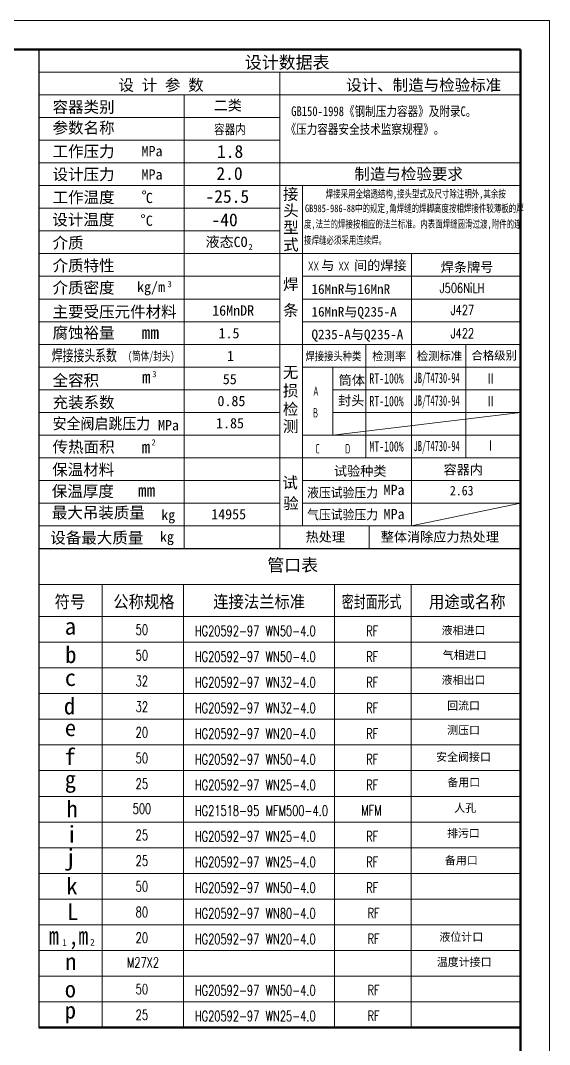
# Model space of a CAD drawing. Header units: inches. Extents: x 5345 to 24396, y -4627 to 8845.
# Drawn here: x 20580 to 24396, y 1458 to 8845 of the extents above; entities that cross this region are included whole.
import ezdxf
from ezdxf.enums import TextEntityAlignment as Align

# ---------------------------------------------------------------- set-up
doc = ezdxf.new("R2010")
doc.units = ezdxf.units.IN
doc.header["$MEASUREMENT"] = 0
doc.layers.add('GSHTK', color=7, linetype='Continuous', lineweight=50)
doc.layers.add('标注、引线', color=3, linetype='Continuous', lineweight=15)
doc.styles.add('HZ', font='txt', dxfattribs={"width": 0.8, "bigfont": 'hztxt'})
doc.styles.get("Standard").update_dxf_attribs({"font": 'isocp.shx', "width": 0.707, "bigfont": 'hztxt.shx'})
doc.styles.add('STYLE1', font='', dxfattribs={"height": 40})
doc.styles.add('样式 2', font='')
doc.styles.get('STYLE1').set_extended_font_data('SimSun')
doc.styles.get('样式 2').set_extended_font_data('FangSong_GB2312')

msp = doc.modelspace()

# ---------------------------------------------------------------- linework, layer by layer
for p, q in [((20713.53818, 8635.22346), (20713.53818, 1581.41463)), ((20713.53818, 5036.87685), (24186.41318, 5036.87685))]:
    msp.add_line(p, q)
at = {"layer": 'GSHTK'}
for p, q in [((24186.41318, 8635.22346), (5870.21318, 8635.22346)), ((24186.41318, 8635.22346), (20713.53818, 8635.22346)), ((24186.41318, 8635.22346), (20713.53818, 8635.22346)), ((24186.41318, -4416.69654), (24186.41318, 8635.22346)), ((24186.41318, 5036.87685), (24186.41318, 8635.22346)), ((24186.41318, 5036.87685), (24186.41318, 8635.22346)), ((24186.41318, 1581.41463), (20713.53818, 1581.41463))]:
    msp.add_line(p, q, dxfattribs=at)
at = {"layer": '标注、引线'}
for p, q in [((24396.41318, 8845.22346), (5345.21318, 8845.22346)), ((24396.41318, -4626.69654), (24396.41318, 8845.22346)), ((24186.41318, 8471.66225), (20713.53818, 8471.66225)), ((22449.97568, 8471.66225), (22449.97568, 5036.87685)), ((24186.41318, 8308.10104), (20713.53818, 8308.10104)), ((21760.17792, 8308.10104), (21760.17792, 5036.87685)), ((22449.97568, 8144.53983), (20713.53818, 8144.53983)), ((22449.97568, 7980.97862), (20713.53818, 7980.97862)), ((24186.41318, 7817.41741), (20713.53818, 7817.41741)), ((24186.41318, 7653.8562), (20713.53818, 7653.8562)), ((22613.53689, 7653.8562), (22613.53689, 5200.43806)), ((22449.97568, 7490.29499), (20713.53818, 7490.29499)), ((22449.97568, 7326.73378), (20713.53818, 7326.73378)), ((24186.41318, 7163.17257), (20713.53818, 7163.17257)), ((23399.97503, 7163.17257), (23399.97503, 5200.43806)), ((22449.97568, 6999.61136), (20713.53818, 6999.61136)), ((24186.41318, 6999.61136), (22613.53689, 6999.61136)), ((22449.97568, 6836.05015), (20713.53818, 6836.05015)), ((24186.41318, 6836.05015), (22613.53689, 6836.05015)), ((22449.97568, 6672.48894), (20713.53818, 6672.48894)), ((24186.41318, 6672.48894), (22613.53689, 6672.48894)), ((22613.53689, 6508.92773), (20713.53818, 6508.92773)), ((24186.41318, 6508.92773), (22613.53689, 6508.92773)), ((23072.64839, 6508.92773), (23072.64839, 5691.12169)), ((23792.65256, 6508.92773), (23792.65256, 5691.12169)), ((22449.97568, 6345.36652), (20713.53818, 6345.36652)), ((24186.41318, 6345.36652), (22613.53689, 6345.36652)), ((22833.9891, 6345.36652), (22833.9891, 5854.6829)), ((22449.97568, 6181.80532), (20713.53818, 6181.80532)), ((24186.41318, 6181.80532), (22833.9891, 6181.80532)), ((22449.97568, 6018.24411), (20713.53818, 6018.24411)), ((24186.41318, 6018.24411), (22833.9891, 6018.24411)), ((22833.9891, 5854.6829), (24186.41318, 6018.24411)), ((22449.97568, 5854.6829), (20713.53818, 5854.6829)), ((24186.41318, 5854.6829), (22613.53689, 5854.6829)), ((22449.97568, 5691.12169), (20713.53818, 5691.12169)), ((24186.41318, 5691.12169), (22449.97568, 5691.12169)), ((22449.97568, 5527.56048), (20713.53818, 5527.56048)), ((22449.97568, 5527.56048), (20713.53818, 5527.56048)), ((24186.41318, 5527.56048), (22613.53689, 5527.56048)), ((22449.97568, 5363.99927), (20713.53818, 5363.99927)), ((24186.41318, 5363.99927), (22613.53689, 5363.99927)), ((23399.97503, 5200.43806), (24186.41318, 5363.99927)), ((24186.41318, 5200.43806), (20713.53818, 5200.43806)), ((23095.86975, 5200.43806), (23095.86975, 5036.87685)), ((20713.53818, 5036.87685), (24186.41318, 5036.87685)), ((24186.41318, 4776.45963), (20713.53818, 4776.45963)), ((21170.73081, 4776.45963), (21170.73081, 1581.41463)), ((21755.40068, 1581.41463), (21755.40068, 4776.45963)), ((22846.50179, 1581.41463), (22846.50179, 4776.45963)), ((23399.51262, 1581.41463), (23399.51262, 4776.45963)), ((24186.41318, 4544.93463), (20713.53818, 4544.93463)), ((24186.41318, 4359.71463), (20713.53818, 4359.71463)), ((24186.41318, 4174.49463), (20713.53818, 4174.49463)), ((24186.41318, 3989.27463), (20713.53818, 3989.27463)), ((24186.41318, 3804.05463), (20713.53818, 3804.05463)), ((24186.41318, 3618.83463), (20713.53818, 3618.83463)), ((24186.41318, 3433.61463), (20713.53818, 3433.61463)), ((24186.41318, 3248.39463), (20713.53818, 3248.39463)), ((24186.41318, 3063.17463), (20713.53818, 3063.17463)), ((24186.41318, 2877.95463), (20713.53818, 2877.95463)), ((24186.41318, 2692.73463), (20713.53818, 2692.73463)), ((24186.41318, 2507.51463), (20713.53818, 2507.51463)), ((24186.41318, 2322.29463), (20713.53818, 2322.29463)), ((24186.41318, 2137.07463), (20713.53818, 2137.07463)), ((24186.41318, 1951.85463), (20713.53818, 1951.85463)), ((24186.41318, 1766.63463), (20713.53818, 1766.63463))]:
    msp.add_line(p, q, dxfattribs=at)
at = {"layer": '标注、引线', "const_width": 6.72169}
msp.add_lwpolyline([(20713.53818, 5036.87685), (20713.53818, 5036.87685)], dxfattribs=at)

# ---------------------------------------------------------------- texts
at = {"layer": '标注、引线'}
for s, height, style, p in [('设计数据表', 89.622581, '样式 2', (22198.33003, 8497.91327)), ('设 计 参 数', 82, '样式 2', (21286.80094, 8338.59179)), ('设计、制造与检验标准', 82, '样式 2', (22929.38183, 8338.59179)), ('容器类别', 82, '样式 2', (20811.74874, 8180.01255)), ('二类', 74.088, 'STYLE1', (21974.52204, 8196.09741)), ('参数名称', 82, '样式 2', (20811.74874, 8030.05018)), ('工作压力', 82, '样式 2', (20811.74874, 7859.6575)), ('MPa', 74.088, 'STYLE1', (21453.57212, 7866.23679)), ('1.8', 92.61, 'STYLE1', (21997.99439, 7854.14713)), ('设计压力', 82, '样式 2', (20811.74874, 7694.28587)), ('MPa', 74.088, 'STYLE1', (21453.57212, 7697.0294)), ('2.0', 92.61, 'STYLE1', (21993.89058, 7695.32741)), ('制造与检验要求', 82, '样式 2', (22988.63287, 7697.18191)), ('工作温度', 82, '样式 2', (20811.74874, 7528.6857)), ('%%D', 74.088, 'STYLE1', (21453.15538, 7541.97203)), ('-25.5', 92.61, 'STYLE1', (21914.70728, 7529.83405)), ('接', 82, '样式 2', (22473.0553, 7551.90959)), ('C', 74.088, 'STYLE1', (21484.37965, 7527.82202)), ('设计温度', 82, '样式 2', (20810.04126, 7367.64174)), ('头', 82, '样式 2', (22475.19321, 7432.89816)), ('%%D', 74.088, 'STYLE1', (21445.71905, 7370.87567)), ('C', 74.088, 'STYLE1', (21484.37965, 7363.74213)), ('-40', 92.61, 'STYLE1', (21958.31634, 7361.08506)), ('型', 82, '样式 2', (22475.19321, 7311.17328)), ('介质', 82, '样式 2', (20811.74874, 7200.16797)), ('液态CO', 74.088, 'STYLE1', (21915.65613, 7210.97574)), ('式', 82, '样式 2', (22475.19321, 7186.59644)), ('2', 44.81129, 'STYLE1', (22224.66946, 7188.75947)), ('介质特性', 82, '样式 2', (20811.74874, 7036.08808)), ('  与   间的焊接', 69.4575, '样式 2', (22655.82668, 7044.07606)), ('焊条牌号', 69.4575, '样式 2', (23612.00951, 7031.35387)), ('介质密度', 82, '样式 2', (20811.74874, 6876.58935)), ('kg/m', 74.088, 'STYLE1', (21421.12149, 6886.41251)), ('3', 44.81129, 'STYLE1', (21641.06184, 6921.17547)), ('焊', 82, '样式 2', (22474.32545, 6901.76371)), ('16MnR与16MnR', 69.4575, '样式 2', (22679.65539, 6873.1848)), ('主要受压元件材料', 82, '样式 2', (20811.74874, 6702.80081)), ('条', 82, '样式 2', (22474.32545, 6713.5786)), ('16MnDR', 74.088, 'STYLE1', (21963.14365, 6716.24801)), ('16MnR与Q235-A', 69.4575, '样式 2', (22679.65539, 6709.62359)), ('腐蚀裕量', 82, '样式 2', (20811.74875, 6551.5748)), ('mm', 92.61, 'STYLE1', (21453.57212, 6547.96447)), ('1.5', 74.088, 'STYLE1', (22008.8197, 6552.71857)), ('Q235-A与Q235-A', 69.4575, '样式 2', (22679.65539, 6546.06238)), ('1', 74.088, 'STYLE1', (22070.62784, 6388.33732)), ('检测率', 60, '样式 2', (23117.24769, 6393.57386)), ('检测标准', 60, '样式 2', (23438.99437, 6394.59495)), ('合格级别', 60, '样式 2', (23833.76147, 6398.58752)), ('全容积', 82, '样式 2', (20811.74875, 6208.03254)), ('m', 92.61, 'STYLE1', (21456.17092, 6226.8258)), ('3', 44.81129, 'STYLE1', (21530.95128, 6271.66255)), ('55', 74.088, 'STYLE1', (22039.62395, 6221.40309)), ('无', 82, '样式 2', (22473.17195, 6266.44496)), ('筒体', 69.4575, '样式 2', (22875.29551, 6215.08383)), ('损', 82, '样式 2', (22473.17195, 6133.53032)), ('充装系数', 82, '样式 2', (20811.74875, 6049.08014)), ('0.85', 74.088, 'STYLE1', (22001.15451, 6063.41779)), ('封头', 69.4575, '样式 2', (22870.70592, 6068.89416)), ('检', 82, '样式 2', (22473.17195, 6000.61567)), ('MPa', 74.088, 'STYLE1', (21572.55782, 5888.33729)), ('1.85', 74.088, 'STYLE1', (21991.10191, 5903.30665)), ('测', 82, '样式 2', (22473.17195, 5876.86755)), ('传热面积', 82, '样式 2', (20811.74875, 5728.38085)), ('m', 92.61, 'STYLE1', (21453.57212, 5721.86414)), ('2', 44.81129, 'STYLE1', (21525.45633, 5779.27805)), ('保温材料', 82, '样式 2', (20809.31913, 5564.37028)), ('试验种类', 69.4575, '样式 2', (22841.17971, 5560.55037)), ('容器内', 69.4575, '样式 2', (23632.03147, 5570.39423)), ('试', 82, '样式 2', (22468.8957, 5469.57836)), ('保温厚度', 82, '样式 2', (20806.28445, 5408.47454)), ('mm', 92.61, 'STYLE1', (21426.84502, 5408.94836)), ('MPa', 74.088, 'STYLE1', (23199.53193, 5421.40631)), ('验', 82, '样式 2', (22475.35715, 5321.16971)), ('最大吊装质量', 82, '样式 2', (20806.28445, 5253.6382)), ('14955', 74.088, 'STYLE1', (21955.81316, 5246.52585)), ('MPa', 74.088, 'STYLE1', (23199.53193, 5247.66343)), ('kg', 74.088, 'STYLE1', (21595.64591, 5241.26094)), ('设备最大质量', 82, '样式 2', (20795.35573, 5072.84587)), ('kg', 74.088, 'STYLE1', (21586.3127, 5084.61897)), ('热处理', 69.4575, '样式 2', (22637.05122, 5085.49311)), ('整体消除应力热处理', 69.4575, '样式 2', (23178.96247, 5085.49311)), ('  管口表', 89.622581, '样式 2', (22238.73261, 4871.80504)), ('a', 120, '样式 2', (20899.70767, 4415.02837)), ('b', 120, '样式 2', (20903.03142, 4209.88159)), ('c', 120, '样式 2', (20899.70767, 4044.58837)), ('d', 120, '样式 2', (20893.06011, 3839.44159)), ('e', 120, '样式 2', (20899.70767, 3682.66883)), ('f', 120, '样式 2', (20896.74983, 3473.80496)), ('g', 120, '样式 2', (20899.70767, 3312.22883)), ('h', 120, '样式 2', (20911.53902, 3097.454)), ('i', 120, '样式 2', (20910.2253, 2914.8771)), ('j', 120, '样式 2', (20899.70767, 2748.04837)), ('k', 120, '样式 2', (20909.93681, 2540.92621)), ('L', 120, 'STYLE1', (20916.67236, 2355.81399)), ('1', 48, '样式 2', (20881.9805, 2169.53602)), ('2', 48, '样式 2', (21082.95376, 2171.44957)), ('n', 120, 'STYLE1', (20902.12933, 1996.33103)), ('o', 120, 'STYLE1', (20899.70767, 1797.82829)), ('p', 120, 'STYLE1', (20899.70767, 1645.24883))]:
    msp.add_text(s, height=height, dxfattribs=dict(at, style=style)).set_placement(p)
for s, height, style, width, p in [('GB150-1998《钢制压力容器》及附录C。', 70, 'STYLE1', 0.8, (22533.1493, 8155.50704)), ('容器内', 70, 'STYLE1', 0.8, (21976.40672, 8025.39539)), ('《压力容器安全技术监察规程》。', 70, 'STYLE1', 0.8, (22492.20446, 8026.31045)), ('焊接采用全熔透结构,接头型式及尺寸除注明外,其余按', 55, '样式 2', 0.7, (22781.3853, 7567.12091)), ('GB985-986-88中的规定,角焊缝的焊脚高度按相焊接件较薄板的厚', 55, '样式 2', 0.7, (22632.69094, 7462.51346)), ('度,法兰的焊接按相应的法兰标准。内表面焊缝圆滑过渡,附件的连', 55, '样式 2', 0.7, (22625.18977, 7349.35131)), ('接焊缝必须采用连续焊。', 55, '样式 2', 0.7, (22625.18977, 7232.76867)), ('J506NiLH', 69.4575, 'HZ', 0.75, (23604.08884, 6880.15458)), ('J427', 69.4575, 'HZ', 0.75, (23683.52359, 6722.35364)), ('J422', 69.4575, 'HZ', 0.75, (23683.52359, 6553.92836)), ('焊接接头系数', 82, '样式 2', 0.7, (20805.97992, 6387.62934)), ('(筒体/封头)', 62.735806, '样式 2', 0.7, (21355.57817, 6392.82405)), ('焊接接头种类', 60, '样式 2', 0.8, (22635.72518, 6393.94986)), ('RT-100%', 74.088, 'STYLE1', 0.7, (23097.39543, 6226.37573)), ('JB/T4730-94', 74.088, 'STYLE1', 0.6, (23416.17313, 6229.43848)), ('Ⅱ', 74.088, 'STYLE1', 0.7, (23936.24397, 6226.37573)), ('RT-100%', 74.088, 'STYLE1', 0.7, (23097.39543, 6062.81452)), ('JB/T4730-94', 74.088, 'STYLE1', 0.6, (23416.17313, 6065.87727)), ('Ⅱ', 74.088, 'STYLE1', 0.7, (23936.24397, 6062.81452)), ('安全阀启跳压力', 82, '样式 2', 0.9, (20811.74875, 5896.19037)), ('MT-100%', 74.088, 'STYLE1', 0.7, (23097.39543, 5735.6921)), ('JB/T4730-94', 74.088, 'STYLE1', 0.6, (23416.17313, 5738.75485)), ('Ⅰ', 74.088, 'STYLE1', 0.7, (23936.24397, 5742.95532)), ('液压试验压力', 69.4575, '样式 2', 0.9, (22648.04907, 5405.01237)), ('2.63', 69.4575, 'STYLE1', 0.9, (23678.09939, 5419.3215)), ('气压试验压力', 69.4575, '样式 2', 0.9, (22648.04907, 5246.05998)), ('50', 74.088, 'HZ', 0.7, (21411.35629, 4413.60411)), ('HG20592-97 WN50-4.0', 74.088, 'HZ', 0.7, (21838.35505, 4404.23845)), ('RF', 74.088, 'HZ', 0.7, (23074.24151, 4404.23845)), ('50', 74.088, 'HZ', 0.7, (21411.35629, 4228.38411)), ('HG20592-97 WN50-4.0', 74.088, 'HZ', 0.7, (21838.35505, 4219.01845)), ('RF', 74.088, 'HZ', 0.7, (23074.24151, 4219.01845)), ('32', 74.088, 'HZ', 0.7, (21411.35629, 4043.16411)), ('HG20592-97 WN32-4.0', 74.088, 'HZ', 0.7, (21838.35505, 4033.79845)), ('RF', 74.088, 'HZ', 0.7, (23074.24151, 4033.79845)), ('32', 74.088, 'HZ', 0.7, (21411.35629, 3857.94411)), ('HG20592-97 WN32-4.0', 74.088, 'HZ', 0.7, (21838.35505, 3848.57845)), ('RF', 74.088, 'HZ', 0.7, (23074.24151, 3848.57845)), ('20', 74.088, 'HZ', 0.7, (21411.35629, 3672.72411)), ('HG20592-97 WN20-4.0', 74.088, 'HZ', 0.7, (21838.35505, 3663.35845)), ('RF', 74.088, 'HZ', 0.7, (23074.24151, 3663.35845)), ('50', 74.088, 'HZ', 0.7, (21411.35629, 3487.50411)), ('HG20592-97 WN50-4.0', 74.088, 'HZ', 0.7, (21838.35505, 3478.13845)), ('RF', 74.088, 'HZ', 0.7, (23074.24151, 3478.13845)), ('25', 74.088, 'HZ', 0.7, (21411.35629, 3302.28411)), ('HG20592-97 WN25-4.0', 74.088, 'HZ', 0.7, (21838.35505, 3292.91845)), ('RF', 74.088, 'HZ', 0.7, (23074.24151, 3292.91845)), ('500', 74.088, 'HZ', 0.7, (21390.0899, 3122.37647)), ('HG21518-95 MFM500-4.0', 74.088, 'HZ', 0.7, (21838.35505, 3107.69845)), ('MFM', 74.088, 'HZ', 0.7, (23038.71149, 3110.41466)), ('25', 74.088, 'HZ', 0.7, (21411.35629, 2931.84411)), ('HG20592-97 WN25-4.0', 74.088, 'HZ', 0.7, (21838.35505, 2922.47845)), ('RF', 74.088, 'HZ', 0.7, (23074.05048, 2922.47845)), ('25', 74.088, 'HZ', 0.7, (21411.35629, 2746.62411)), ('HG20592-97 WN25-4.0', 74.088, 'HZ', 0.7, (21838.35505, 2737.25845)), ('RF', 74.088, 'HZ', 0.7, (23074.05048, 2737.25845)), ('50', 74.088, 'HZ', 0.7, (21411.35629, 2561.40411)), ('HG20592-97 WN50-4.0', 74.088, 'HZ', 0.7, (21838.35505, 2552.03845)), ('RF', 74.088, 'HZ', 0.7, (23074.05048, 2552.03845)), ('80', 74.088, 'HZ', 0.7, (21411.35629, 2376.18411)), ('HG20592-97 WN80-4.0', 74.088, 'HZ', 0.7, (21838.35505, 2366.81845)), ('RF', 74.088, 'HZ', 0.7, (23084.19642, 2368.72864)), ('m ,m', 130, '样式 2', 0.8, (20785.96808, 2177.98821)), ('20', 74.088, 'HZ', 0.7, (21411.35629, 2190.96411)), ('HG20592-97 WN20-4.0', 74.088, 'HZ', 0.7, (21838.35505, 2181.59845)), ('RF', 74.088, 'HZ', 0.7, (23084.19642, 2183.50864)), ('M27X2', 74.088, 'HZ', 0.7, (21348.67052, 2012.70363)), ('50', 74.088, 'HZ', 0.7, (21411.35629, 1820.52411)), ('HG20592-97 WN50-4.0', 74.088, 'HZ', 0.7, (21838.35505, 1811.15845)), ('RF', 74.088, 'HZ', 0.7, (23084.19642, 1813.06864)), ('25', 74.088, 'HZ', 0.7, (21411.35629, 1635.30411)), ('HG20592-97 WN25-4.0', 74.088, 'HZ', 0.7, (21838.35505, 1625.93845)), ('RF', 74.088, 'HZ', 0.7, (23084.19642, 1627.84864))]:
    msp.add_text(s, height=height, dxfattribs=dict(at, style=style, width=width)).set_placement(p)
at = {"layer": '标注、引线', "width": 0.7}
for s, height, p in [('XX', 67.216935, (22654.90712, 7040.13147)), ('XX', 67.216935, (22873.54689, 7039.28825)), ('A', 67.21694, (22691.71145, 6138.64244)), ('B', 67.21694, (22690.20666, 5981.35505)), ('C', 67.21694, (22707.30248, 5721.86414)), ('D', 67.21694, (22921.58405, 5721.86414))]:
    msp.add_text(s, height=height, dxfattribs=at).set_placement(p)
at = {"layer": '标注、引线', "style": '样式 2'}
for s, width, p in [('符号', 0.9, (20936.89326, 4654.01844)), ('公称规格', 0.9, (21470.84209, 4654.01844)), ('连接法兰标准', 0.9, (22301.94113, 4654.01844)), ('密封面形式', 0.7, (23113.01768, 4654.01844)), ('用途或名称', 0.9, (23803.24302, 4654.01844))]:
    msp.add_text(s, height=90, dxfattribs=dict(at, width=width)).set_placement(p, align=Align.MIDDLE)
at = {"layer": '标注、引线', "style": 'STYLE1'}
for s, p in [('液相进口', (23776.16758, 4447.79072, 92633.1525)), ('气相进口', (23784.21831, 4268.66824, 92633.1525)), ('液相出口', (23776.16758, 4089.54587, 92633.1525)), ('回流口', (23776.16758, 3904.59181, 92633.1525)), ('测压口', (23776.16758, 3727.67922, 92633.1525)), ('安全阀接口', (23776.16758, 3534.68363, 92633.1525)), ('备用口', (23777.85108, 3350.63184, 92633.1525)), ('人孔', (23788.44013, 3166.21758, 92633.1525)), ('排污口', (23775.2685, 2983.66955, 88025.805)), ('备用口', (23760.19132, 2787.44012, 92633.1525)), ('液位计口', (23760.19142, 2236.2433, 92633.1525)), ('温度计接口', (23780.81223, 2055.0958, 92633.1525))]:
    msp.add_text(s, height=57.88125, dxfattribs=at).set_placement(p, align=Align.MIDDLE)

doc.saveas('drawing.dxf')
